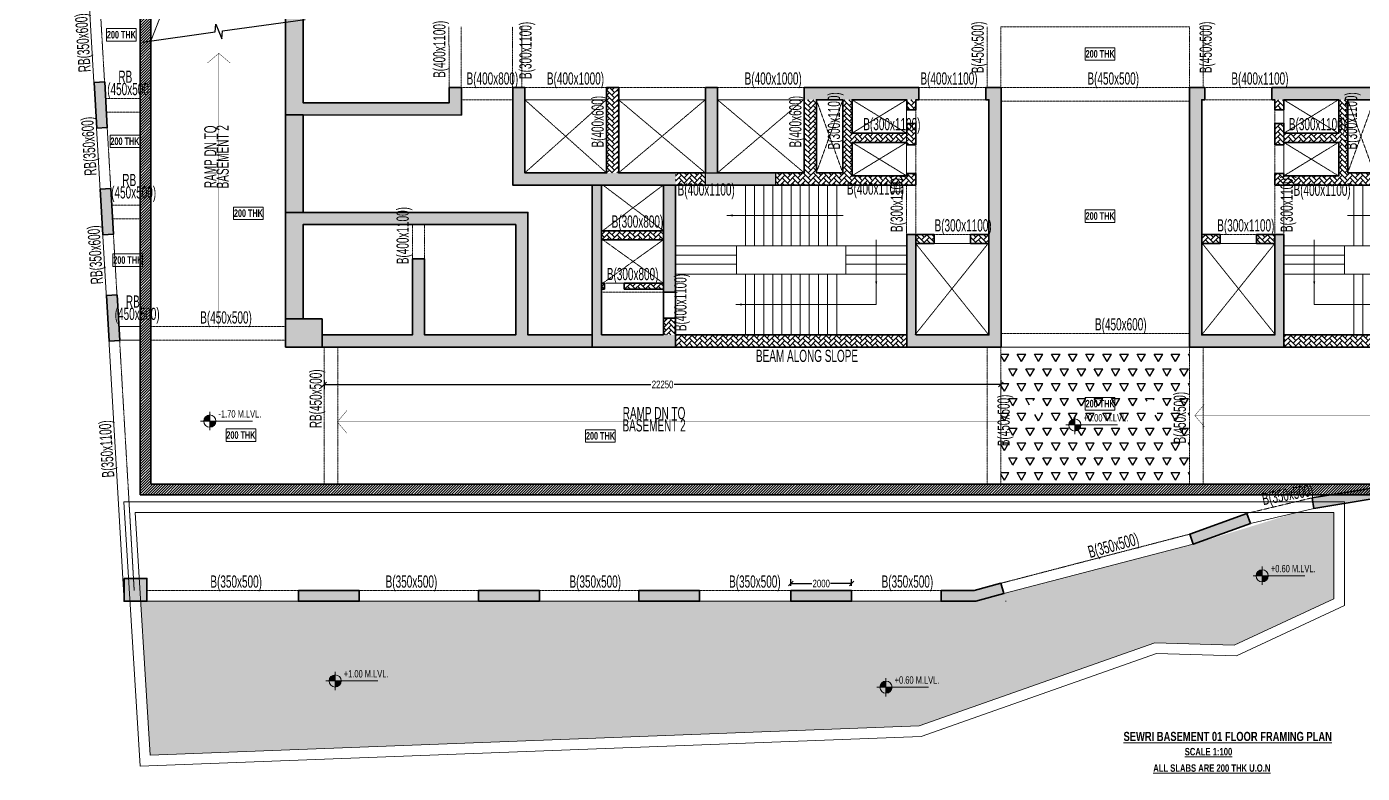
# Model space of a CAD drawing. Header units: millimetres. Extents: x 15 to 343839, y 33 to 62854.
# Drawn here: x 347 to 44258, y 33 to 24560 of the extents above; entities that cross this region are included whole.
import ezdxf

# ---------------------------------------------------------------- set-up
doc = ezdxf.new("R2010")
doc.units = ezdxf.units.MM
doc.linetypes.add('HIDDEN', pattern=[0.375, 0.25, -0.125])
doc.linetypes.add('HIDDEN2', pattern=[0.1875, 0.125, -0.0625])
for name, color, linetype, lineweight in [('A-ANNO-DIMS', 8, 'Continuous', 15), ('A-DETL-MISC', 35, 'Continuous', 15), ('A-FLOR-IDEN', 11, 'Continuous', 9), ('A-HIDD-ABVE', 8, 'HIDDEN', 20), ('A-HIDD-BELW', 8, 'HIDDEN2', 20), ('G-____-____-DIMS', 7, 'Continuous', 9), ('G-ANNO-TEXT', 231, 'Continuous', 9), ('S-BEAM', 7, 'Continuous', 18), ('S-BEAM-IDEN', 2, 'Continuous', 9), ('S-COL HATCH', 9, 'Continuous', 0), ('S-COLS', 5, 'Continuous', 35)]:
    doc.layers.add(name, color=color, linetype=linetype, lineweight=lineweight)
doc.layers.add('changes', color=7, linetype='Continuous')
doc.layers.add('HATCH', color=8, linetype='Continuous')
doc.styles.add('Dim.s & Anno.(Misc.)', font='ARIALN.TTF')
doc.styles.add('SOBHA', font='swisscl.ttf')
doc.styles.add('Swis721 LtCn BT', font='swisscl.ttf', dxfattribs={"width": 0.9, "height": 233.355162})
doc.styles.add('Swis721 LtCn BT_1', font='swisscl.ttf', dxfattribs={"height": 240})
doc.styles.add('Swis721 LtCn BT_2', font='swisscl.ttf', dxfattribs={"height": 244.992296})
doc.styles.add('Swis721 LtCn BT_B', font='', dxfattribs={"width": 0.9, "height": 246.918336})
doc.styles.get('Swis721 LtCn BT_B').set_extended_font_data('Swis721 LtCn BT', bold=True)
doc.dimstyles.new('A-GFC-100', dxfattribs={"dimscale": 100, "dimtxt": 1.75, "dimasz": 1.5, "dimexe": 1.5, "dimexo": 0, "dimgap": 1, "dimtad": 1, "dimdsep": 46, "dimtxsty": 'Dim.s & Anno.(Misc.)', "dimblk": 'ARCHTICK', "dimcen": 0, "dimdle": 1.5, "dimclrd": 256, "dimclre": 8, "dimclrt": 6, "dimazin": 2, "dimtfac": 1, "dimtix": 1, "dimtmove": 2, "dimatfit": 3, "dimfxl": 1, "dimtolj": 1, "dimlwd": -1, "dimlwe": 9, "dimarcsym": 0})
doc.dimstyles.new('S-100', dxfattribs={"dimscale": 100, "dimtxt": 2.5, "dimasz": 1.5, "dimexe": 1.5, "dimexo": 1.5, "dimgap": 0.1, "dimtad": 0, "dimdec": 0, "dimrnd": 0.0005, "dimzin": 0, "dimdsep": 46, "dimtxsty": 'SOBHA', "dimblk": 'OBLIQUE', "dimcen": 0.09, "dimclrd": 8, "dimclre": 8, "dimclrt": 6, "dimadec": 0, "dimazin": 0, "dimtfac": 1, "dimtdec": 0, "dimtofl": 0, "dimtmove": 0, "dimatfit": 3, "dimfxl": 1.5, "dimfxlon": 1, "dimtolj": 1, "dimtzin": 0, "dimlwd": -1, "dimlwe": -1, "dimarcsym": 0})
pattern_1 = [(45, (-31794446.85, 20683630.75), (0, 169.7056275), [360, -120]), (135, (-31794362, 20683715.6), (1e-14, 169.7056275), [360, -120])]
pattern_2 = [(45, (-31794446.85, 20735559.75), (0, 169.7056275), [360, -120]), (135, (-31794362, 20735644.6), (1e-14, 169.7056275), [360, -120])]

# ---------------------------------------------------------------- blocks, each defined once
blk = doc.blocks.new('_ARCHTICK')
at = {"color": 0, "linetype": 'ByBlock', "const_width": 0.15}
blk.add_lwpolyline([(-0.5, -0.5), (0.5, 0.5)], dxfattribs=at)
blk = doc.blocks.new('Spot Elevations - M_Spot Elevation - Target Filled-23738-FIRST FLOOR  FRAMING PLAN _NTA_')
at = {"layer": 'G-____-____-DIMS'}
h = blk.add_hatch(color=256, dxfattribs=at)
edge = h.paths.add_edge_path(flags=0)
edge.add_line((0, 0), (-2, 0))
edge.add_arc((0, 0), 2, 90, 180, ccw=False)
edge.add_line((0, 2), (0, 0))
h = blk.add_hatch(color=256, dxfattribs=at)
edge = h.paths.add_edge_path(flags=0)
edge.add_line((0, 0), (2, 0))
edge.add_arc((0, 0), 2, 270, 360, ccw=False)
edge.add_line((0, -2), (0, 0))
for p, q in [((-3, 0), (14, 0)), ((0, -3), (0, 3))]:
    blk.add_line(p, q, dxfattribs=at)
blk.add_circle((0, 0), 2, dxfattribs=at)
blk = doc.blocks.new('A$C89844c14')
at = {"layer": 'S-COL HATCH', "transparency": 33554687}
h = blk.add_hatch(dxfattribs=at)
h.set_pattern_fill('ANSI31', color=256, scale=500)
h.set_pattern_definition([(45, (-31243118.95, 21573255.045), (-44.19417382, 44.19417382), [])])
edge = h.paths.add_edge_path()
edge.add_line((-12641, -10574), (46763, -10574))
edge.add_line((46763, -10574), (50159, -10424))
edge.add_line((50159, -10424), (50159, 18363))
edge.add_arc((65987, 101152), 84288, 235.33184, 259.17631, ccw=False)
edge.add_arc((-8443, 269), 41200, 49.9962, 101.0852)
edge.add_line((-16364, 40700), (-15224, 21151))
edge.add_line((-15224, 21151), (-12641, 21151))
edge.add_line((-12641, 21151), (-12641, -10574))
edge = h.paths.add_edge_path(flags=16)
edge.add_line((-12291, -10224), (46756, -10224))
edge.add_line((46756, -10224), (49809, -10089))
edge.add_line((49809, -10089), (49809, 18075))
edge.add_arc((65987, 101152), 84638, 235.32076, 258.98032, ccw=False)
edge.add_arc((-8443, 269), 40850, 49.9733, 100.6568)
edge.add_line((-15997, 40415), (-14893, 21501))
edge.add_line((-14893, 21501), (-12291, 21501))
edge.add_line((-12291, 21501), (-12291, -10224))
h = blk.add_hatch(color=256, dxfattribs=at)
h.dxf.hatch_style = 1
h.paths.add_polyline_path([(-14163, 2965), (-14075, 1467), (-13726, 1488), (-13813, 2985)])
h = blk.add_hatch(color=256, dxfattribs=at)
h.dxf.hatch_style = 1
h.paths.add_polyline_path([(-13958, -535), (-13871, -2033), (-13522, -2012), (-13609, -515)])
h = blk.add_hatch(color=256, dxfattribs=at)
h.dxf.hatch_style = 1
h.paths.add_polyline_path([(-13754, -4033), (-13667, -5530), (-13317, -5510), (-13405, -4012)])
h = blk.add_hatch(color=256, dxfattribs=at)
h.dxf.hatch_style = 1
h.paths.add_polyline_path([(25890, -10677), (25945, -11023), (27920, -10704), (27864, -10359)])
h = blk.add_hatch(color=256, dxfattribs=at)
h.dxf.hatch_style = 1
h.paths.add_polyline_path([(23858, -11521), (23739, -11192), (21859, -11873), (21978, -12202)])
h = blk.add_hatch(color=256, dxfattribs=at)
h.dxf.hatch_style = 1
h.paths.add_polyline_path([(15747, -13822), (15654, -13485), (14779, -13724), (13686, -13724), (13686, -14074), (14825, -14074)])
h = blk.add_hatch(color=256, dxfattribs=at)
h.dxf.hatch_style = 1
h.paths.add_polyline_path([(-5446, -14074), (-5446, -13724), (-7446, -13724), (-7446, -14074)])
h = blk.add_hatch(color=256, dxfattribs=at)
h.dxf.hatch_style = 1
h.paths.add_polyline_path([(478, -14074), (478, -13724), (-1522, -13724), (-1522, -14074)])
h = blk.add_hatch(color=256, dxfattribs=at)
h.dxf.hatch_style = 1
h.paths.add_polyline_path([(5745, -14074), (5745, -13724), (3745, -13724), (3745, -14074)])
h = blk.add_hatch(color=256, dxfattribs=at)
h.dxf.hatch_style = 1
h.paths.add_polyline_path([(10745, -14074), (10745, -13724), (8745, -13724), (8745, -14074)])
at = {"layer": 'S-COLS', "elevation": 0}
for points in [[(-12641, -10574), (46763, -10574), (50159, -10424), (50159, 18363, -0.104418), (18042, 31828, 0.226686), (-16364, 40700), (-15224, 21151), (-12641, 21151)], [(-12291, -10224), (46756, -10224), (49809, -10089), (49809, 18075, -0.103603), (17829, 31550, 0.224825), (-15997, 40415), (-14893, 21501), (-12291, 21501)]]:
    blk.add_lwpolyline(points, format="xyb", close=True, dxfattribs=at)
for points in [[(-14163, 2965), (-13813, 2985), (-13726, 1488), (-14075, 1467)], [(-13958, -535), (-13609, -515), (-13522, -2012), (-13871, -2033)], [(-13754, -4033), (-13405, -4012), (-13317, -5510), (-13667, -5530)], [(-7446, -13724), (-5446, -13724), (-5446, -14074), (-7446, -14074)], [(-1522, -13724), (478, -13724), (478, -14074), (-1522, -14074)], [(3745, -13724), (5745, -13724), (5745, -14074), (3745, -14074)], [(8745, -13724), (10745, -13724), (10745, -14074), (8745, -14074)]]:
    blk.add_lwpolyline(points, close=True, dxfattribs=at)
for points in [[(25890, -10677), (25945, -11023), (27920, -10704), (27864, -10359), (25890, -10677)], [(21859, -11873), (21978, -12202), (23858, -11521), (23739, -11192), (21859, -11873)], [(13686, -13724), (14779, -13724), (15654, -13485), (15747, -13822), (14825, -14074), (13686, -14074), (13686, -13724)]]:
    blk.add_lwpolyline(points, dxfattribs=at)
blk = doc.blocks.new('_OBLIQUE')
at = {"color": 0, "linetype": 'ByBlock'}
blk.add_line((-0.5, -0.5), (0.5, 0.5), dxfattribs=at)
blk = doc.blocks.new('*D31')
at = {"layer": 'changes', "color": 8, "transparency": 16777216}
for p, q in [((10128, 12955), (10128, 12655)), ((10128, 12805), (20868, 12805)), ((32378, 12805), (21638, 12805)), ((32378, 12955), (32378, 12655))]:
    blk.add_line(p, q, dxfattribs=at)
at = {"layer": 'changes', "color": 8, "transparency": 16777216, "xscale": 150, "yscale": 150, "zscale": 150, "rotation": 180}
blk.add_blockref('_OBLIQUE', (10128, 12805), dxfattribs=at)
at = {"layer": 'changes', "color": 8, "transparency": 16777216, "xscale": 150, "yscale": 150, "zscale": 150}
blk.add_blockref('_OBLIQUE', (32378, 12805), dxfattribs=at)
at = {"layer": 'changes', "color": 6, "transparency": 16777216, "insert": (21253, 12805), "char_height": 250, "attachment_point": 5, "style": 'SOBHA'}
blk.add_mtext('\\A1;22250', dxfattribs=at)
blk = doc.blocks.new('A$C0921b736')
at = {"layer": 'S-COL HATCH', "transparency": 33554687}
h = blk.add_hatch(color=256, dxfattribs=at)
h.dxf.hatch_style = 1
h.paths.add_polyline_path([(5785, 8375), (5785, 9275), (5385, 9275), (5385, 8775), (575, 8775), (575, 19875), (0, 19879), (0, 8375)])
h = blk.add_hatch(color=256, dxfattribs=at)
h.dxf.hatch_style = 1
h.paths.add_polyline_path([(12825, 6075), (12825, 6475), (7871, 6475), (7871, 9275), (7471, 9275), (7471, 6075)])
at = {"layer": 'S-COL HATCH'}
h = blk.add_hatch(dxfattribs=at)
h.set_pattern_fill('AR-HBONE', color=256, scale=30)
h.set_pattern_definition(pattern_2)
h.paths.add_polyline_path([(10555, 6475), (10955, 6475), (10955, 9275), (10555, 9275)])
at = {"layer": 'S-COL HATCH', "transparency": 33554687}
h = blk.add_hatch(color=256, dxfattribs=at)
h.dxf.hatch_style = 1
h.paths.add_polyline_path([(13805, 9275), (14205, 9275), (14205, 6475), (13805, 6475)])
h = blk.add_hatch(color=256, dxfattribs=at)
h.dxf.hatch_style = 1
h.paths.add_polyline_path([(17055, 9275), (20825, 9275), (20825, 8875), (17055, 8875)])
h = blk.add_hatch(color=256, dxfattribs=at)
h.dxf.hatch_style = 1
h.paths.add_polyline_path([(20725, 4450), (20425, 4450), (20425, 1150), (20425, 750), (23125, 750), (23525, 750), (23525, 1150), (23525, 1150), (23525, 9275), (23025, 9275), (23025, 8875), (23125, 8875), (23125, 1150), (23125, 1150), (20725, 1150), (20725, 1150)])
h = blk.add_hatch(color=256, dxfattribs=at)
h.dxf.hatch_style = 1
h.paths.add_polyline_path([(32525, 4450), (32825, 4450), (32825, 1150), (32825, 750), (30125, 750), (29725, 750), (29725, 1150), (29725, 1150), (29725, 9275), (30225, 9275), (30225, 8875), (30125, 8875), (30125, 1150), (30125, 1150), (32525, 1150), (32525, 1150)])
h = blk.add_hatch(color=256, dxfattribs=at)
h.dxf.hatch_style = 1
h.paths.add_polyline_path([(36195, 9275), (32425, 9275), (32425, 8875), (36195, 8875)])
at = {"layer": 'S-COL HATCH'}
h = blk.add_hatch(dxfattribs=at)
h.set_pattern_fill('AR-HBONE', color=256, scale=30)
h.set_pattern_definition(pattern_2)
h.paths.add_polyline_path([(18325, 8875), (18625, 8875), (18625, 7775), (20425, 7775), (20425, 8100), (20725, 8100), (20725, 7398), (20425, 7398), (20425, 7475), (18625, 7475), (18625, 6375), (20425, 6375), (20425, 6453), (20725, 6453), (20725, 6075), (16105, 6075), (16105, 6475), (18325, 6475)])
h = blk.add_hatch(dxfattribs=at)
h.set_pattern_fill('AR-HBONE', color=256, scale=30)
h.set_pattern_definition(pattern_2)
h.paths.add_polyline_path([(17055, 6475), (17455, 6475), (17455, 8875), (17055, 8875)])
h = blk.add_hatch(dxfattribs=at)
h.set_pattern_fill('AR-HBONE', color=256, scale=30)
h.set_pattern_definition(pattern_2)
h.paths.add_polyline_path([(20425, 8875), (20725, 8875), (20725, 8550), (20425, 8550)])
h = blk.add_hatch(dxfattribs=at)
h.set_pattern_fill('AR-HBONE', color=256, scale=30)
h.set_pattern_definition(pattern_2)
h.paths.add_polyline_path([(34925, 8875), (34625, 8875), (34625, 7775), (32825, 7775), (32825, 8100), (32525, 8100), (32525, 7398), (32825, 7398), (32825, 7475), (34625, 7475), (34625, 6375), (32825, 6375), (32825, 6453), (32525, 6453), (32525, 6075), (37145, 6075), (37145, 6475), (34925, 6475)])
h = blk.add_hatch(dxfattribs=at)
h.set_pattern_fill('AR-HBONE', color=256, scale=30)
h.set_pattern_definition(pattern_2)
h.paths.add_polyline_path([(32825, 8875), (32525, 8875), (32525, 8550), (32825, 8550)])
h = blk.add_hatch(dxfattribs=at)
h.set_pattern_fill('AR-HBONE', color=256, scale=30)
h.set_pattern_definition(pattern_2)
h.paths.add_polyline_path([(13805, 6475), (12825, 6475), (12825, 6075), (13805, 6075)])
at = {"layer": 'S-COL HATCH', "transparency": 33554687}
h = blk.add_hatch(color=256, dxfattribs=at)
h.dxf.hatch_style = 1
h.paths.add_polyline_path([(13805, 6475), (16105, 6475), (16105, 6075), (13805, 6075)])
h = blk.add_hatch(color=256, dxfattribs=at)
h.dxf.hatch_style = 1
h.paths.add_polyline_path([(10385, 6075), (10085, 6075), (10085, 750), (10385, 750), (12825, 750), (12825, 1150), (10385, 1150), (10385, 2850), (10385, 2850), (10385, 2850)])
h = blk.add_hatch(color=256, dxfattribs=at)
h.dxf.hatch_style = 1
h.paths.add_polyline_path([(12825, 6075), (12425, 6075), (12425, 6075), (12425, 4575), (12425, 4575), (12425, 4275), (12425, 2550), (12825, 2550)])
h = blk.add_hatch(color=256, dxfattribs=at)
h.dxf.hatch_style = 1
h.paths.add_polyline_path([(7571, 4775), (7571, 1150), (4571, 1150), (4571, 3648), (4171, 3648), (4171, 1150), (1200, 1150), (1200, 750), (10085, 750), (10085, 1150), (7971, 1150), (7971, 5175), (0, 5175), (0, 1675), (575, 1675), (575, 4775)])
at = {"layer": 'S-COL HATCH'}
h = blk.add_hatch(dxfattribs=at)
h.set_pattern_fill('AR-HBONE', color=256, scale=30)
h.set_pattern_definition(pattern_2)
h.paths.add_polyline_path([(12425, 4575), (10385, 4575), (10385, 4275), (12425, 4275)])
h = blk.add_hatch(dxfattribs=at)
h.set_pattern_fill('AR-HBONE', color=256, scale=30)
h.set_pattern_definition(pattern_1)
h.paths.add_polyline_path([(21325, 4150), (21325, 4450), (20725, 4450), (20725, 4150)])
h.paths.add_polyline_path([(23125, 4150), (23125, 4450), (22525, 4450), (22525, 4150)])
h = blk.add_hatch(dxfattribs=at)
h.set_pattern_fill('AR-HBONE', color=256, scale=30)
h.set_pattern_definition(pattern_1)
h.paths.add_polyline_path([(32525, 4150), (32525, 4450), (31925, 4450), (31925, 4150)])
h.paths.add_polyline_path([(30725, 4150), (30725, 4450), (30125, 4450), (30125, 4150)])
h = blk.add_hatch(dxfattribs=at)
h.set_pattern_fill('AR-HBONE', color=256, scale=30)
h.set_pattern_definition(pattern_2)
h.paths.add_polyline_path([(10485, 2850), (10385, 2850), (10385, 2650), (10485, 2650)])
h = blk.add_hatch(dxfattribs=at)
h.set_pattern_fill('AR-HBONE', color=256, scale=30)
h.set_pattern_definition(pattern_2)
h.paths.add_polyline_path([(11135, 2850), (11135, 2650), (12425, 2650), (12425, 2850)])
at = {"layer": 'S-COL HATCH', "transparency": 33554687}
h = blk.add_hatch(color=256, dxfattribs=at)
h.dxf.hatch_style = 1
h.paths.add_polyline_path([(0, 1675), (0, 750), (1200, 750), (1200, 1675)])
at = {"layer": 'S-COL HATCH'}
h = blk.add_hatch(dxfattribs=at)
h.set_pattern_fill('AR-HBONE', color=256, scale=30)
h.set_pattern_definition(pattern_2)
h.paths.add_polyline_path([(12825, 1700), (12425, 1700), (12425, 1150), (12825, 1150)])
h = blk.add_hatch(dxfattribs=at)
h.set_pattern_fill('AR-HBONE', color=256, scale=30)
h.set_pattern_definition(pattern_2)
h.paths.add_polyline_path([(12825, 1150), (20425, 1150), (20425, 750), (12825, 750)])
h = blk.add_hatch(dxfattribs=at)
h.set_pattern_fill('AR-HBONE', color=256, scale=30)
h.set_pattern_definition(pattern_2)
h.paths.add_polyline_path([(40425, 1150), (32825, 1150), (32825, 750), (40425, 750)])
at = {"layer": 'changes'}
blk.add_lwpolyline([(13805, 6475), (16105, 6475), (16105, 6075), (13805, 6075)], close=True, dxfattribs=at)
at = {"layer": 'S-COLS'}
for p, q in [((20425, 4450), (20425, 1150)), ((20725, 4450), (20725, 1150)), ((32525, 4450), (32525, 1150)), ((32825, 4450), (32825, 1150)), ((12425, 2550), (12825, 2550)), ((12425, 1700), (12825, 1700)), ((20425, 1150), (20425, 750)), ((32825, 1150), (32825, 750))]:
    blk.add_line(p, q, dxfattribs=at)
for points in [[(0, 8379), (5785, 8375), (5785, 9275), (5385, 9275), (5385, 8775), (575, 8775), (575, 19875), (0, 19879)], [(17455, 6475), (18325, 6475), (18325, 8875), (17455, 8875)], [(35795, 6475), (34925, 6475), (34925, 8875), (35795, 8875)], [(12425, 4575), (10385, 4575), (10385, 4275), (12425, 4275)]]:
    blk.add_lwpolyline(points, close=True, dxfattribs=at)
for points in [[(17055, 9275), (20825, 9275), (20825, 8875), (20725, 8875), (20725, 8550), (20425, 8550), (20425, 8875), (19525, 8875), (18625, 8875), (18625, 7775), (20425, 7775), (20425, 8100), (20725, 8100), (20725, 7398), (20425, 7398), (20425, 7475), (18625, 7475), (18625, 6375), (19525, 6375), (20425, 6375), (20425, 6453), (20725, 6453), (20725, 6075), (18625, 6075), (18625, 6075), (7471, 6075), (7471, 9275), (7871, 9275), (7871, 6475), (10555, 6475), (10555, 9275)], [(10555, 9275), (10955, 9275)], [(10955, 9275), (10955, 6475), (13805, 6475), (13805, 9275)], [(13805, 9275), (14205, 9275)], [(14205, 9275), (14205, 6475), (17055, 6475), (17055, 9275)], [(23525, 1150), (23525, 9275), (23025, 9275), (23025, 8875), (23125, 8875), (23125, 1150), (20725, 1150)], [(29725, 1150), (29725, 9275), (30225, 9275), (30225, 8875), (30125, 8875), (30125, 1150), (32525, 1150)], [(36195, 9275), (32425, 9275), (32425, 8875), (32525, 8875), (32525, 8550), (32825, 8550), (32825, 8875), (33725, 8875), (34625, 8875), (34625, 7775), (32825, 7775), (32825, 8100), (32525, 8100), (32525, 7398), (32825, 7398), (32825, 7475), (34625, 7475), (34625, 6375), (33725, 6375), (32825, 6375), (32825, 6453), (32525, 6453), (32525, 6075), (34625, 6075), (34625, 6075), (45779, 6075)], [(10085, 6075), (10085, 750), (10385, 750)], [(10385, 1150), (10385, 6075)], [(12425, 6075), (12425, 1150)], [(12425, 750), (12825, 750), (12825, 6075)], [(0, 5175), (0, 1675), (575, 1675), (575, 4775), (7571, 4775), (7571, 1150), (4571, 1150), (4571, 3648), (4171, 3648), (4171, 1150), (1200, 1150), (1200, 750), (10085, 750)], [(10085, 1150), (7971, 1150), (7971, 5175), (25, 5175)], [(20725, 4150), (21325, 4150), (21325, 4450), (20425, 4450)], [(23125, 4150), (22525, 4150), (22525, 4450), (23125, 4450)], [(30125, 4150), (30725, 4150), (30725, 4450), (30125, 4450)], [(32525, 4150), (31925, 4150), (31925, 4450), (32825, 4450)], [(10485, 2850), (10385, 2850)], [(10385, 2650), (10485, 2650)], [(10485, 2650), (10485, 2850)], [(11135, 2850), (11135, 2650)], [(12425, 2850), (11135, 2850)], [(11135, 2650), (12425, 2650)], [(12425, 1150), (10385, 1150)], [(20425, 1150), (12825, 1150), (12825, 750), (23125, 750)], [(23125, 750), (23125, 750), (23525, 750), (23525, 1150)], [(30125, 750), (30125, 750), (29725, 750), (29725, 1150)], [(32825, 1150), (40425, 1150), (40425, 750), (30125, 750)], [(10385, 750), (12425, 750)]]:
    blk.add_lwpolyline(points, dxfattribs=at)
at = {"layer": 'S-COLS', "elevation": 0}
blk.add_lwpolyline([(0, 750), (1200, 750), (1200, 1675), (0, 1675)], close=True, dxfattribs=at)
blk = doc.blocks.new('*D26')
at = {"layer": 'changes', "color": 8, "transparency": 16777216}
for p, q in [((25469, 6186), (25469, 6415)), ((25469, 6265), (26162, 6265)), ((27469, 6265), (26776, 6265)), ((27469, 6186), (27469, 6415))]:
    blk.add_line(p, q, dxfattribs=at)
at = {"layer": 'changes', "color": 8, "transparency": 16777216, "xscale": 150, "yscale": 150, "zscale": 150, "rotation": 180}
blk.add_blockref('_OBLIQUE', (25469, 6265), dxfattribs=at)
at = {"layer": 'changes', "color": 8, "transparency": 16777216, "xscale": 150, "yscale": 150, "zscale": 150}
blk.add_blockref('_OBLIQUE', (27469, 6265), dxfattribs=at)
at = {"layer": 'changes', "color": 6, "transparency": 16777216, "insert": (26469, 6265), "char_height": 250, "attachment_point": 5, "style": 'SOBHA'}
blk.add_mtext('\\A1;2000', dxfattribs=at)
blk = doc.blocks.new('A$C40398dd4')
at = {"layer": 'A-ANNO-DIMS', "ltscale": 500, "elevation": 0}
blk.add_lwpolyline([(5810, 1000), (6600, 1000), (6600, 1565)], dxfattribs=at)
at = {"layer": 'A-DETL-MISC'}
for p, q in [((2300, 4925), (2300, 2925)), ((2600, 4925), (2600, 2925)), ((2900, 4925), (2900, 2925)), ((3200, 4925), (3200, 2925)), ((3500, 4925), (3500, 2925)), ((3800, 4925), (3800, 2925)), ((4100, 4925), (4100, 2925)), ((4400, 4925), (4400, 2925)), ((4700, 4925), (4700, 2925)), ((5000, 4925), (5000, 2925)), ((5300, 4925), (5300, 2925)), ((2300, 0), (2300, 2000)), ((2600, 0), (2600, 2000)), ((2900, 0), (2900, 2000)), ((3200, 0), (3200, 2000)), ((3500, 0), (3500, 2000)), ((3800, 0), (3800, 2000)), ((4100, 0), (4100, 2000)), ((4400, 0), (4400, 2000)), ((4700, 0), (4700, 2000)), ((5000, 0), (5000, 2000)), ((5300, 0), (5300, 2000))]:
    blk.add_line(p, q, dxfattribs=at)
for points in [[(2000, 2925), (0, 2925)], [(5600, 2925), (7600, 2925)], [(2000, 2625), (0, 2625)], [(2000, 2325), (0, 2325)], [(5600, 2625), (7600, 2625)], [(5600, 2325), (7600, 2325)]]:
    blk.add_lwpolyline(points, dxfattribs=at)
blk.add_lwpolyline([(5600, 2925), (5600, 2000), (2000, 2000), (2000, 2925)], close=True, dxfattribs=at)
at = {"layer": 'A-DETL-MISC', "elevation": 0}
for points in [[(2000, 2000), (0, 2000)], [(5600, 2000), (7600, 2000)]]:
    blk.add_lwpolyline(points, dxfattribs=at)
at = {"layer": 'A-ANNO-DIMS', "ltscale": 500}
for points in [[(1688, 3925), (5510, 3925)], [(6600, 1565), (6600, 3126)], [(1988, 1000), (5810, 1000)]]:
    blk.add_leader(points, dimstyle='A-GFC-100', override={"dimasz": 2, "dimtad": 0, "dimfxl": 0.18, "dimarcsym": 1}, dxfattribs=at)

msp = doc.modelspace()

# ---------------------------------------------------------------- hatches: boundary and pattern name
at = {"layer": 'A-HIDD-BELW', "transparency": 33554687}
h = msp.add_hatch(dxfattribs=at)
h.set_pattern_fill('FLEX', color=256, scale=1500, angle=30)
h.set_pattern_definition([(30, (-31346289.55, 21287006.54), (-187.5, 324.7595264), [375, -375]), (75, (-31345964.8, 21287194.04), (-187.5, 324.7595264), [93.75, -342.830086, 93.75, -530.330086])])
h.paths.add_polyline_path([(37436.9, 4316.2), (40045.1, 4238.1), (43327.9, 5764.5), (43327.9, 6373.4), (43327.9, 8605), (42116.3, 8605), (38697.7, 7556.7), (31502.3, 5684.6), (29502.3, 5684.6), (4091.5, 5684.6), (4404, 632.5), (29692.3, 1586.9)])
at = {"layer": 'HATCH'}
h = msp.add_hatch(dxfattribs=at)
h.set_pattern_fill('TRIANG', color=9, scale=1500)
h.set_pattern_definition([(60, (-31346289.55, 21492996.04), (-281.2499995, 487.1392893), [281.25, -281.25]), (120, (-31346289.55, 21492996.04), (-562.4999995, 3e-07), [281.25, -281.25]), (0, (-31346430.17, 21493239.6), (281.25, 487.139289), [281.25, -281.25])])
h.paths.add_polyline_path([(32378.1, 14034.6), (32378.1, 9535.8), (38578.1, 9535.8), (38578.1, 14034.6)])
h.paths.add_polyline_path([(36127.3, 12377.6), (36127.3, 11965.8), (35149.8, 11965.8), (35149.8, 12377.6)], flags=0)
h.paths.add_polyline_path([(37582.7, 12062.8), (37720.5, 12062.8), (37333.8, 11676.1), (36947.1, 12062.8), (37082.7, 12062.8, -1)], flags=16)
h.paths.add_polyline_path([(36947.1, 12062.8), (37082.7, 12062.8, 1), (37582.7, 12062.8), (37720.5, 12062.8), (37333.8, 11676.1)], flags=0)
h.paths.add_polyline_path([(35008.5, 11475.3, -1), (34608.5, 11475.3, -1)], flags=16)
h.paths.add_polyline_path([(33947, 12064), (33811.5, 12064, -1), (33311.5, 12064), (33173.7, 12064), (33560.3, 12450.7)], flags=16)
h.paths.add_polyline_path([(33947, 12064), (33811.5, 12064, 1), (33311.5, 12064), (33173.7, 12064), (33560.3, 12450.7)], flags=16)
h.paths.add_polyline_path([(37217.9, 11865.3), (37480.6, 11865.3), (37480.6, 12386), (37217.9, 12386)], flags=24)
h.paths.add_polyline_path([(33447.5, 11793.6), (33710.1, 11793.6), (33710.1, 12314.3), (33447.5, 12314.3)], flags=24)
h.paths.add_polyline_path([(34993.9, 11454.9), (36795.3, 11454.9), (36795.3, 11961), (34993.9, 11961)], flags=24)
h.paths.add_polyline_path([(38598.8, 10804.7), (38598.8, 12078), (38071.6, 12078), (38071.6, 10804.7)], flags=9)
h.paths.add_polyline_path([(35105, 11912.8), (36156.8, 11912.8), (36156.8, 12433.5), (35105, 12433.5)], flags=24)
h.paths.add_polyline_path([(32807.3, 10714.4), (32807.3, 11987.7), (32280.1, 11987.7), (32280.1, 10714.4)], flags=9)
at = {"layer": 'S-COL HATCH', "transparency": 33554687}
h = msp.add_hatch(color=256, dxfattribs=at)
h.dxf.hatch_style = 1
h.paths.add_polyline_path([(9432, 21659.8), (8857, 21659.8), (8857, 18459.8), (9432, 18459.8)])
h = msp.add_hatch(color=256, dxfattribs=at)
h.dxf.hatch_style = 1
h.paths.add_polyline_path([(4301, 5685.8), (4301, 6435.8), (3551, 6435.8), (3551, 5685.8)])

# ---------------------------------------------------------------- linework, layer by layer
at = {"elevation": 0}
msp.add_lwpolyline([(4159.3, 24055.4), (6540, 24388.3), (6567.2, 24644.5), (6760.3, 24166.6), (6787.6, 24422.9), (9497.9, 24801.9)], dxfattribs=at)
at = {"layer": 'A-FLOR-IDEN', "color": 8, "flags": 128}
for points in [[(3948.3, 24499.4), (3948.3, 24087.5), (2970.8, 24087.5), (2970.8, 24499.4)], [(36127.3, 23870.4), (36127.3, 23458.5), (35149.8, 23458.5), (35149.8, 23870.4)], [(4065.8, 20999.4), (4065.8, 20587.5), (3088.3, 20587.5), (3088.3, 20999.4)], [(36127.3, 18543), (36127.3, 18131.1), (35149.8, 18131.1), (35149.8, 18543)], [(4158.3, 17096.4), (4158.3, 16684.5), (3180.8, 16684.5), (3180.8, 17096.4)], [(36127.3, 12377.6), (36127.3, 11965.8), (35149.8, 11965.8), (35149.8, 12377.6)]]:
    msp.add_lwpolyline(points, close=True, dxfattribs=at)
at = {"layer": 'A-FLOR-IDEN', "color": 8, "elevation": 0, "flags": 128}
for points in [[(8124.7, 18636.4), (8124.7, 18224.6), (7147.2, 18224.6), (7147.2, 18636.4)], [(7878.3, 11347), (7878.3, 10935.2), (6900.8, 10935.2), (6900.8, 11347)], [(19699.4, 11318.2), (19699.4, 10906.4), (18721.9, 10906.4), (18721.9, 11318.2)]]:
    msp.add_lwpolyline(points, close=True, dxfattribs=at)
at = {"layer": 'A-HIDD-ABVE', "linetype": 'HIDDEN'}
for p, q in [((4428.5, 24093), (8928.1, 35509.8)), ((16723.8, 22159.8), (19408.1, 19759.8)), ((16723.8, 19759.8), (19408.1, 22159.8)), ((19808.1, 22159.8), (22658.1, 19759.8)), ((19808.1, 19759.8), (22658.1, 22159.8)), ((23058.1, 22159.8), (25908.1, 19759.8)), ((23058.1, 19759.8), (25888.1, 22159.8)), ((26308.1, 22159.8), (27178.1, 19759.8)), ((26308.1, 19759.8), (27178.1, 22159.8)), ((27478.1, 22159.8), (29278.1, 21059.8)), ((27478.1, 21059.8), (29278.1, 22159.8)), ((43478.1, 22159.8), (41678.1, 21059.8)), ((43478.1, 21059.8), (41678.1, 22159.8)), ((44648.1, 22159.8), (43778.1, 19759.8)), ((44648.1, 19759.8), (43778.1, 22159.8)), ((27478.1, 19659.8), (29278.1, 20759.8)), ((27478.1, 20759.8), (29278.1, 19659.8)), ((43478.1, 19659.8), (41678.1, 20759.8)), ((43478.1, 20759.8), (41678.1, 19659.8)), ((19288.2, 19359.8), (21278.1, 17859.8)), ((19288.2, 17859.8), (21278.1, 19359.8)), ((19288.2, 17559.8), (21278.1, 16134.7)), ((19288.2, 16134.6), (21278.1, 17559.8)), ((31954, 17434.6), (29554, 14434.6)), ((29578.1, 17434.6), (31978.1, 14434.6)), ((41378.1, 17434.6), (38978.1, 14434.6)), ((39002.2, 17434.6), (41402.2, 14434.6))]:
    msp.add_line(p, q, dxfattribs=at)
at = {"layer": 'A-HIDD-BELW', "color": 4, "linetype": 'ByBlock', "ltscale": 500}
for p, q in [((43677.9, 8955), (3538.5, 8955)), ((3538.5, 8955), (4075.8, 269.8)), ((43677.9, 5541.2), (43677.9, 8955)), ((43327.9, 8605), (3910.9, 8605)), ((3910.9, 8605), (4404, 632.5)), ((43327.9, 5764.5), (43327.9, 8605)), ((40045.1, 4238.1), (43327.9, 5764.5)), ((40117.5, 3885.7), (43677.9, 5541.2)), ((29692.3, 1586.9), (37436.9, 4316.2)), ((29758.6, 1239.2), (37491.6, 3964.4)), ((37436.9, 4316.2), (40045.1, 4238.1)), ((37491.6, 3964.4), (40117.5, 3885.7)), ((4404, 632.5), (29692.3, 1586.9)), ((4075.8, 269.8), (29758.6, 1239.2))]:
    msp.add_line(p, q, dxfattribs=at)
at = {"layer": 'S-BEAM', "linetype": 'HIDDEN'}
for p, q in [((14228.1, 24559.8, 0), (14238.1, 22559.8)), ((14628.1, 24559.8), (14628.1, 22559.8)), ((16323.8, 22559.8), (16323.8, 24559.8, 0)), ((16623.8, 22559.8), (16623.8, 24559.8, 0)), ((31928.1, 24559.8), (31928.1, 22559.8)), ((32378.1, 24559.8), (32378.1, 22559.8)), ((32378.1, 24559.8), (38578.1, 24559.8)), ((38578.1, 24559.8), (38578.1, 22559.8)), ((39028.1, 24559.8), (39028.1, 22559.8)), ((14628.1, 22559.8), (16323.8, 22559.8)), ((16723.8, 22559.8), (19408.1, 22559.8)), ((19808.1, 22559.8), (22658.1, 22559.8)), ((23058.1, 22559.8), (25908.1, 22559.8)), ((29678.1, 22559.8), (31878.1, 22559.8)), ((32378.1, 22559.8), (38578.1, 22559.8)), ((41278.1, 22559.8), (39078.1, 22559.8)), ((2938, 22202.3), (4078.1, 22202.3)), ((14628.1, 22159.8), (16323.8, 22159.8)), ((29578.1, 19737.3, 0), (29578.1, 22159.8, 0)), ((29678.1, 22159.8), (31878.1, 22159.8)), ((32378.1, 22109.8), (38578.1, 22109.8)), ((41278.1, 22159.8), (39078.1, 22159.8)), ((41378.1, 19737.3, 0), (41378.1, 22159.8, 0)), ((2964.2, 21752.3), (4078.1, 21752.3)), ((29278.1, 17734.6), (29278.1, 19359.8)), ((29578.1, 17734.6), (29578.1, 19359.8)), ((41378.1, 17734.6), (41378.1, 19359.8)), ((41678.1, 17734.6), (41678.1, 19359.8)), ((3142.2, 18702.3), (4078.1, 18702.3)), ((3168.4, 18252.3), (4078.1, 18252.3)), ((13031.6, 16932.5), (13031.6, 18059.8)), ((13423.8, 16932.5), (13423.8, 18059.8)), ((30178.1, 17734.6), (31378.1, 17734.6)), ((40778.1, 17734.6), (39578.1, 17734.6)), ((19288.2, 15834.6), (21278.1, 15834.6)), ((8873.8, 14709.8), (4428.1, 14709.8)), ((8878.3, 14259.8), (4428.1, 14259.8)), ((32378.1, 14484.6), (38578.1, 14484.6)), ((10128.1, 14034.6), (10128.1, 9534.6)), ((10578.1, 14034.6), (10578.1, 9534.6)), ((31928.1, 14034.6), (31928.1, 9535.8)), ((32378.1, 14034.6), (32378.1, 9535.8)), ((38578.1, 14034.6), (38578.1, 9535.8)), ((39028.1, 14034.6), (39028.1, 9535.8)), ((40497, 8578.1, 0), (42584.1, 9076.5, 0)), ((32378.1, 6275.2, 0), (38578.1, 7887.2, 0)), ((39028.1, 7676.3), (39028.1, 7671.8)), ((4301, 6035.8, 0), (9278.1, 6035.8)), ((15202.2, 6035.8, 0), (11278.1, 6035.8)), ((17202.2, 6035.8, 0), (20469, 6035.8)), ((25469, 6035.8, 0), (22469, 6035.8)), ((27469, 6035.8, 0), (30410, 6035.8))]:
    msp.add_line(p, q, dxfattribs=at)
at = {"layer": 'S-BEAM'}
for p, q in [((2587.4, 22202.3), (2587.8, 22202.3)), ((16723.8, 22159.8), (19408.1, 22159.8)), ((19808.1, 22159.8), (22658.1, 22159.8)), ((23058.1, 22159.8), (25888.1, 22159.8)), ((29278.1, 19737.3, 0), (29278.1, 22159.8, 0)), ((41678.1, 19737.3, 0), (41678.1, 22159.8, 0)), ((30178.1, 17434.6), (31378.1, 17434.6)), ((40778.1, 17434.6), (39578.1, 17434.6)), ((19388.2, 16134.6), (20038.2, 16134.6)), ((3024.9, 14709.8), (3024.5, 14709.8)), ((4078.1, 14709.8), (3375.1, 14709.8)), ((4078.1, 14259.8), (3401.3, 14259.8)), ((32378.1, 14034.6), (38578.1, 14034.6)), ((40578.3, 8237.7, 0), (42665.4, 8736.1, 0)), ((32470.4, 5937.5, 0), (38697.7, 7556.7, 0)), ((4301, 5685.8, 0), (9278.1, 5685.8)), ((15202.2, 5685.8, 0), (11278.1, 5685.8)), ((17202.2, 5685.8, 0), (20469, 5685.8)), ((25469, 5685.8, 0), (22469, 5685.8)), ((27469, 5685.8, 0), (30410, 5685.8))]:
    msp.add_line(p, q, dxfattribs=at)
at = {"layer": 'S-BEAM', "ltscale": 250000, "elevation": 0}
msp.add_lwpolyline([(1571.7, 39610.3), (3551, 5685.8)], dxfattribs=at)
at = {"layer": 'S-BEAM', "linetype": 'HIDDEN', "elevation": 0}
for points in [[(2760, 25252.3), (2938, 22202.3)], [(2964.2, 21752.3), (3142.2, 18702.3)], [(3168.4, 18252.3), (3375.1, 14709.8)], [(3402, 14248.6), (3881.2, 6034.6)], [(3709.1, 8984.6), (3881.2, 6034.6)], [(4413.8, 5684.6), (4413.8, 5678.6)]]:
    msp.add_lwpolyline(points, dxfattribs=at)
at = {"layer": 'S-BEAM', "const_width": 12.5, "elevation": 0}
for points in [[(7038.8, 23368.5), (6663.8, 23684.8), (6288.8, 23368.5)], [(6663.8, 14642.3), (6663.8, 23684.8)], [(10875.8, 11201.4), (10559.5, 11576.4), (10875.8, 11951.4)], [(39069.8, 11409.6), (38753.4, 11784.6), (39069.8, 12159.6)], [(32378.1, 11576.4), (10559.5, 11576.4)], [(38753.4, 11784.6), (61968.1, 11784.6)]]:
    msp.add_lwpolyline(points, dxfattribs=at)
at = {"layer": 'S-BEAM-IDEN'}
msp.add_line((32525.1, 5684.6), (32544.6, 5684.6), dxfattribs=at)
at = {"layer": 'S-COLS', "elevation": 0}
for points in [[(9432, 21659.8), (8857, 21659.8), (8857, 18459.8), (9432, 18459.8)], [(3551, 6435.8), (4301, 6435.8), (4301, 5685.8), (3551, 5685.8)]]:
    msp.add_lwpolyline(points, close=True, dxfattribs=at)

# ---------------------------------------------------------------- block references
at = {"layer": 'changes'}
msp.add_blockref('A$C0921b736', (8857, 13284.6, 0), dxfattribs=at)
at = {"layer": 'G-____-____-DIMS', "xscale": 99.99999999999991, "yscale": 99.99999999999991, "zscale": 99.99999999999991}
for p in [(6366, 11603.8, 0), (34808.5, 11475.3, 0), (40968.1, 6521.1), (10486, 3065.9), (28598.5, 2860.1)]:
    msp.add_blockref('Spot Elevations - M_Spot Elevation - Target Filled-23738-FIRST FLOOR  FRAMING PLAN _NTA_', p, dxfattribs=at)
at = {"layer": 'S-BEAM-IDEN'}
msp.add_blockref('A$C40398dd4', (21678.1, 14434.6), dxfattribs=at)
at = {"layer": 'S-BEAM-IDEN', "xscale": -1}
msp.add_blockref('A$C40398dd4', (49278.1, 14434.6), dxfattribs=at)
at = {"layer": 'S-COL HATCH', "color": 4}
msp.add_blockref('A$C89844c14', (16723.8, 19759.8), dxfattribs=at)

# ---------------------------------------------------------------- texts
at = {"layer": 'A-FLOR-IDEN', "color": 1, "char_height": 246.92, "width": 1155, "attachment_point": 2, "line_spacing_factor": 0.964267, "style": 'Swis721 LtCn BT_B'}
for insert in [(3459.6, 24421.3), (35638.5, 23792.3), (3577.1, 20921.3), (7635.9, 18558.4), (35638.5, 18464.9), (3669.6, 17018.3), (35638.5, 12299.6), (7389.6, 11269), (19210.7, 11240.2)]:
    msp.add_mtext('200 THK', dxfattribs=dict(at, insert=insert))
at = {"layer": 'G-____-____-DIMS', "char_height": 240, "width": 1683.881, "attachment_point": 1, "line_spacing_factor": 0.970126, "style": 'Swis721 LtCn BT_1'}
for s, insert in [('-1.70 M.LVL.', (6651.4, 11959.4, 0)), ('+0.60 M.LVL.', (41253.5, 6876.7)), ('+1.00 M.LVL.', (10771.4, 3421.5)), ('+0.60 M.LVL.', (28883.9, 3215.7))]:
    msp.add_mtext(s, dxfattribs=dict(at, insert=insert))
at = {"layer": 'G-____-____-DIMS', "color": 1, "insert": (35093.9, 11830.9, 0), "char_height": 240, "width": 1683.881, "attachment_point": 1, "line_spacing_factor": 0.970126, "style": 'Swis721 LtCn BT_1'}
msp.add_mtext('+0.00 M.LVL.', dxfattribs=at)
at = {"layer": 'G-ANNO-TEXT', "color": 6, "insert": (36409.1, 1392.7), "char_height": 300, "width": 6923.66, "attachment_point": 1, "line_spacing_factor": 0.971848, "style": 'Swis721 LtCn BT_2'}
msp.add_mtext('{\\fSwis721 LtCn BT|b1|i0|c0|p34;\\LSEWRI BASEMENT 01 FLOOR FRAMING PLAN }', dxfattribs=at)
at = {"layer": 'G-ANNO-TEXT', "color": 1, "char_height": 244.992, "attachment_point": 1, "line_spacing_factor": 0.971848, "style": 'Swis721 LtCn BT_2'}
for s, insert, width in [('{\\fSwis721 LtCn BT|b1|i0|c0|p34;\\LSCALE 1:100}', (38420.3, 865.1), 1551.037), ('{\\fSwis721 LtCn BT|b1|i0|c0|p34;\\LALL SLABS ARE 200 THK U.O.N}', (37386, 326.7), 3728.693)]:
    msp.add_mtext(s, dxfattribs=dict(at, insert=insert, width=width))
at = {"layer": 'S-BEAM-IDEN', "style": 'Swis721 LtCn BT', "width": 0.8}
for s, rotation, p in [('RB(350x600)', 93.60442, (2452.5, 23079.9, 0)), ('B(400x1100)', 90, (14112.6, 22877.8)), ('B(300x1100)', 90, (16944.8, 22842.4)), ('B(450x500)', 90, (31812.7, 23032.6, 0)), ('B(450x500)', 90, (39310.2, 23032.6, 0)), ('RB', 360, (3361.7, 22716.8, 0)), ('B(400x800)', 360, (14809.8, 22659.2)), ('B(400x1000)', 360, (17451.5, 22659.2)), ('B(400x1000)', 360, (23951.5, 22659.2)), ('B(400x1100)', 360, (29731.5, 22659.2)), ('B(450x500)', 360, (35221.9, 22659.2)), ('(450x500)', 360, (2995.2, 22311.8, 0)), ('B(400x600)', 90, (19316.6, 20591.3, 0)), ('B(400x600)', 90, (25816.6, 20591.3, 0)), ('B(300x1100)', 90, (27086.6, 20528.7, 0)), ('B(300x1100)', 90, (44088.6, 20528.7, 0)), ('RB(350x600)', 93.60442, (2650.9, 19679.5, 0)), ('B(300x1100)', 360, (27853, 21160, 0)), ('RAMP DN TO', 90, (6584.4, 19256.1)), ('BASEMENT 2', 90, (6989.3, 19248.4)), ('(450x500)', 360, (3124.9, 18918.4)), ('RB', 360, (3491.4, 19323.4)), ('B(400x1100)', 360, (21748.3, 19013.9)), ('B(400x1100)', 360, (27314.3, 19042.7)), ('B(300x1100)', 90, (29151.2, 17815, 0)), ('B(300x1100)', 90, (41971.7, 17815, 0)), ('B(400x1100)', 360, (41998.7, 19003.5)), ('B(400x1100)', 90, (12906, 16757.9)), ('RB(350x600)', 93.60442, (2859, 16112.4, 0)), ('B(300x800)', 360, (19579.2, 17959.3, 0)), ('B(300x1100)', 360, (30195.3, 17834)), ('B(300x800)', 360, (19421.2, 16234)), ('B(400x1100)', 90, (22039.3, 14560.7, 0)), ('RB', 360, (3607.9, 15330.9)), ('(450x500)', 360, (3241.4, 14926)), ('B(450x500)', 360, (6052.8, 14808.9)), ('B(450x600)', 360, (35470.4, 14584)), ('BEAM ALONG SLOPE', 360, (24324.8, 13547.1, 0)), ('RB(450x500)', 90, (10049, 11369.4)), ('B(450x500)', 90, (32665.7, 10776.9)), ('B(450x500)', 90, (38457.2, 10867.2)), ('B(350x1100)', 93.60442, (3229.3, 9763.7, 0)), ('B(350x500)', 10.78837, (41004.4, 8839.5)), ('B(350x500)', 15.48324, (35308.6, 7102)), ('B(350x500)', 360, (6386.2, 6131.4)), ('B(350x500)', 360, (12149, 6131.4)), ('B(350x500)', 360, (18192, 6131.4)), ('B(350x500)', 360, (23439.8, 6131.4)), ('B(350x500)', 360, (28454.8, 6131.4))]:
    msp.add_text(s, height=400, rotation=rotation, dxfattribs=at).set_placement(p)
for s, p in [('B(400x1100)', (39953.7, 22659.2)), ('B(300x1100)', (41845.3, 21160, 0)), ('B(300x1100)', (39489.9, 17834)), ('RAMP DN TO', (19943.2, 11666.4, 0)), ('BASEMENT 2', (19935.6, 11261.5, 0))]:
    msp.add_text(s, height=400, dxfattribs=at).set_placement(p)

# ---------------------------------------------------------------- dimensions: what is measured, and where the dimension line sits
at = {"layer": 'changes'}
dim = msp.add_linear_dim(base=(32378.1, 12805), p1=(10128.1, 13446), p2=(32378.1, 13446), dimstyle='S-100', dxfattribs=at)
dim.commit()
dim.dimension.update_dxf_attribs({"geometry": '*D31', "text_midpoint": (21253.1, 12805)})
dim = msp.add_aligned_dim(p1=(25469, 6035.8), p2=(27469, 6035.8, 0), distance=229.1, dimstyle='S-100', dxfattribs=at)
dim.commit()
dim.dimension.update_dxf_attribs({"geometry": '*D26', "text_midpoint": (26469, 6264.9)})

doc.saveas('drawing.dxf')
